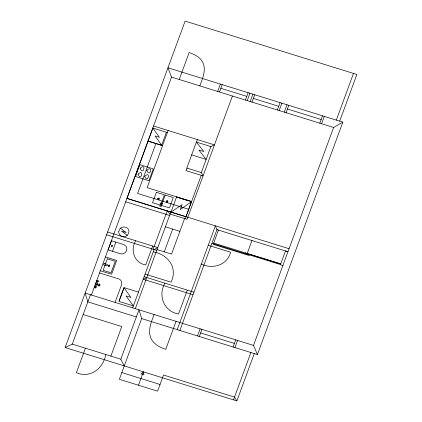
<?xml version="1.0" encoding="UTF-8"?>
<svg xmlns="http://www.w3.org/2000/svg" width="422" height="422" viewBox="0 0 422 422"><rect width="100%" height="100%" fill="white"/><g stroke="black" fill="none" stroke-linecap="round" stroke-linejoin="round"><path stroke-width="0.63" d="M254.271 353.583L236.879 400.9L65.136 347.528L185.121 21.1L356.864 74.472L339.705 121.156M65.136 347.528L72.31 344.115L90.461 294.73M91.426 295.031L171.532 77.099L167.961 67.784L342.843 122.132L257.409 354.559L141.665 318.589L138.975 309.806L120.824 359.191L124.274 365.906M96.997 284.713L95.773 288.052L94.296 287.593L96.97 280.319L98.442 280.778L97.224 284.09M97.456 284.855L97.682 284.233M112.474 251.312L115.855 242.107L122.063 244.064C130.736 245.847 126.342 256.813 118.693 253.242L108.127 249.961L111.513 240.762L115.855 242.107M179.239 79.494L189.14 52.555C194.526 54.238 199.933 57.139 202.75 62.24C206.5 69.994 202.576 78.534 199.785 85.877M155.94 143.485L137.583 193.429L188.703 209.312M85.402 348.187L76.393 372.695C90.403 378.713 103.263 368.38 105.806 354.527M161.615 145.247L166.389 132.26M167.355 132.561L162.581 145.548L148.09 141.048M168.172 130.509L167.413 132.582L152.806 128.04M135.694 240.751C129.981 250.109 134.328 263.08 145.711 264.969L152.669 246.031M115.079 302.379L121.394 285.193C122.09 282.983 121.483 280.134 119.236 279.079L99.566 272.965M123.973 287.582L118.898 301.387L133.389 305.892L126.025 295.912L130.904 297.426L123.973 287.582L138.463 292.087M119.273 300.812L123.889 288.247M110.886 356.105L121.758 326.538L83.181 314.548M153.133 249.249L167.244 210.868L170.103 214.065L187.083 219.34L232.411 96.021M132.672 307.849L154.099 249.55L157.77 247.614L107.594 232.021M153.571 125.972L214.445 144.894L210.858 146.598L196.372 142.093L186.825 168.046L201.32 172.551L203.045 175.911L186.065 170.63L186.999 168.098M135.325 308.672L170.863 211.992M196.536 142.145L197.47 139.613M217.678 91.442L220.384 84.078M219.493 92.001L222.199 84.637M164.29 251.834L172.656 229.083M141.665 318.589L119.357 379.283L157.585 391.162L163.514 375.026L234.516 397.086L236.879 400.9M201.32 172.551L210.863 146.592M184.593 218.564L171.538 254.086L157.047 249.581M185.232 218.765L191.588 201.468L147.162 187.663L162.602 145.669L147.995 141.133M164.854 283.151C157.839 295.843 163.805 311.23 178.517 314.052L187.31 290.13M154.141 314.522C151.187 322.123 147.362 331.001 151.24 339.008C154.246 344.442 160.012 347.538 165.751 349.332L176.048 321.327M138.469 385.223L143.39 371.845M245.409 100.056L248.12 92.692M247.223 100.621L249.929 93.257M250.177 101.538L252.883 94.175M251.987 102.103L254.698 94.739M177.235 329.645L215.394 225.828L216.95 229.647L179.893 330.468M277.37 109.989L280.076 102.625M279.179 110.553L281.891 103.19M197.522 335.949L200.144 328.817M199.332 336.513L201.953 329.376M284.286 112.141L286.992 104.772M286.095 112.7L288.801 105.336M247.218 253.48L251.976 240.545M233.134 347.016L235.756 339.884M234.943 347.58L237.565 340.443M319.807 123.177L322.513 115.813M321.617 123.741L324.323 116.377M233.498 399.85L250.89 352.534M257.409 354.559L253.511 345.402L333.617 127.47L342.843 122.132M336.323 120.106L353.483 73.423M186.002 216.665L201.262 175.352M146.772 277.534L143.185 279.237L193.028 294.725M282.867 265.538L280.393 264.789L285.472 250.958L287.946 251.712L216.95 229.647L218.443 230.132L213.363 243.953L211.87 243.473M220.843 88.319L246.764 96.374M253.342 98.421L278.726 106.307M287.451 109.018L321.158 119.495M171.532 77.099L333.617 127.47M191.672 154.869L206.147 159.416L198.899 149.995L203.826 151.53L196.362 142.114M179.028 197.865L188.945 200.951M289.049 248.722L126.964 198.351L152.864 128.061L159.437 137.335L155.09 135.984L161.689 145.273M126.927 198.451L185.954 216.797M125.698 201.8L169.597 215.442M165.408 226.83L179.899 231.33M213.717 243.072L280.72 263.892M280.688 263.982L245.208 252.957L244.997 253.532L280.477 264.557M208.246 245.272L230.618 252.224C227.453 265.111 212.498 269.595 201.341 264.056M106.576 234.78L156.757 250.378M153.26 251.828C168.04 254.461 178.01 267.553 171.1 282.181L145.078 274.094M105.431 256.935L116.678 260.432L111.603 274.237L100.357 270.745M144.118 276.705L193.962 292.198M96.701 281.057L98.173 281.516M95.752 283.631L97.83 284.28L99.603 284.122L100.114 284.797L99.956 285.372L98.912 286.01L97.603 284.903L95.525 284.254M94.575 286.833L96.058 287.266M253.511 345.402L85.149 293.079L87.839 301.862L136.353 316.938M200.64 332.947L234.442 343.45M72.31 344.115L120.824 359.191M121.816 372.594L160.043 384.474M120.375 228.165L126.289 232.569L121.462 231.066L127.375 235.471M97.45 281.368L97.176 281.59L97.45 281.368M118.804 231.277L118.767 232.227A5.148 4.848 -10.6 0 0 120.439 235.476C127.017 240.777 133.479 228.397 124.564 227.01A5.101 4.806 -10.6 0 0 119.484 229.42L118.804 231.277M137.989 174.196C141.085 182.457 144.619 168.03 137.989 174.196M140.167 168.262C143.269 176.523 146.798 162.09 140.167 168.262M144.662 176.275C147.758 184.53 151.292 170.103 144.662 176.275M146.845 170.335C149.942 178.596 153.476 164.163 146.845 170.335M139.914 164.712L135.562 176.554L148.908 180.7L153.26 168.863L139.914 164.712M104.086 263.439L103.575 264.821L106.956 265.871L107.468 264.494L104.086 263.439M111.893 245.193L111.355 246.654L112.088 246.881L112.627 245.419L111.893 245.193M107.352 258.818L103.121 270.323L111.033 272.776L115.259 261.271L107.352 258.818M99.555 284.122C97.329 287.451 100.489 285.625 99.566 284.133M108.132 265.311L108.48 266.472L109.72 266.118L109.372 264.958L108.132 265.311M108.475 265.485L108.676 266.15L109.382 265.944L109.182 265.28L108.475 265.485M156.346 192.332L152.542 202.687L160.571 205.182L164.374 194.827L156.346 192.332M157.802 198.366L158.15 199.527L159.389 199.173L159.041 198.013L157.802 198.366M158.139 198.54L158.34 199.205L159.047 198.999L158.851 198.335L158.139 198.54M160.909 202.977L159.727 206.2L161.172 206.648L162.359 203.425L160.909 202.977M165.229 195.064L161.426 205.419L169.454 207.914L173.263 197.559L165.229 195.064M166.395 201.036L166.743 202.201L167.982 201.843L167.634 200.682L166.395 201.036M166.732 201.21L166.933 201.874L167.639 201.669L167.444 201.009L166.732 201.21M176.57 196.99L171.042 212.044L182.104 204.607L180.257 209.623L191.525 201.637L176.57 196.99M213.743 243.884L213.532 244.459L249.012 255.484L249.223 254.909L213.743 243.884M95.583 286.733L95.335 287.039L95.583 286.733M143.301 372.077L141.006 373.929L143.907 374.826L143.301 372.077"/></g></svg>
